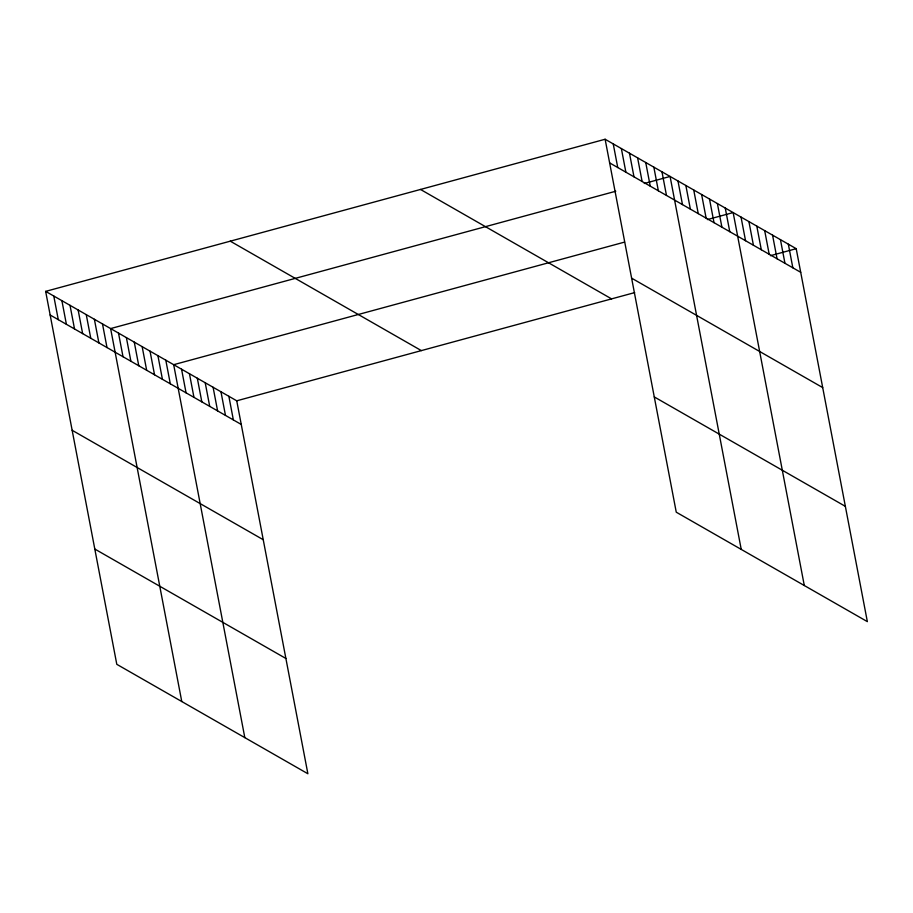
<?xml version="1.0" encoding="UTF-8"?>
<svg xmlns="http://www.w3.org/2000/svg" width="913" height="913" viewBox="0 0 913 913"><rect width="100%" height="100%" fill="white"/><g stroke="black" fill="none" stroke-linecap="round" stroke-linejoin="round"><path stroke-width="1.37" d="M45.65 291.373L236.741 400.807L307.875 773.745L116.796 664.322L45.65 291.373L605.125 139.255L796.204 248.678L867.35 621.627L676.259 512.193L605.125 139.255M615.784 191.228L110.621 328.577L181.767 701.526M644.293 183.467L670.085 176.46L741.23 549.398M624.549 242.105L173.675 364.698L244.821 737.636M707.358 219.588L733.15 212.569L804.296 585.518M236.741 400.807L634.661 292.605M770.412 255.697L796.204 248.678M609.633 162.891L800.712 272.314M631.613 278.157L822.704 387.591M420.494 189.448L611.584 298.882M654.279 396.927L845.358 506.35M230.27 241.169L421.361 350.603M50.158 315.008L241.249 424.442M72.15 430.285L263.229 539.709M94.804 549.044L285.895 658.478M788.33 244.17L792.838 267.806M780.444 239.651L784.952 263.286M772.558 235.143L777.066 258.778M764.683 230.624L769.191 254.259M756.797 226.116L761.305 249.751M748.911 221.597L753.419 245.232M741.036 217.089L745.544 240.724M725.264 208.061L729.772 231.685M717.39 203.542L721.898 227.177M709.504 199.034L714.012 222.658M701.618 194.515L706.126 218.15M693.732 189.995L698.251 213.631M685.857 185.487L690.365 209.123M677.971 180.968L682.479 204.603M661.971 171.804L666.479 195.439M653.845 167.159L658.353 190.794M645.731 162.503L650.239 186.138M637.605 157.858L642.113 181.493M629.479 153.201L633.987 176.837M621.365 148.557L625.873 172.192M613.239 143.9L617.747 167.536M228.855 396.288L233.363 419.923M220.969 391.78L225.477 415.415M213.094 387.26L217.602 410.896M205.208 382.752L209.716 406.388M197.322 378.233L201.83 401.868M189.448 373.725L193.955 397.36M181.561 369.206L186.069 392.841M165.801 360.179L170.309 383.814M157.915 355.671L162.423 379.294M150.029 351.151L154.537 374.786M142.154 346.643L146.662 370.267M134.268 342.124L138.776 365.759M126.382 337.605L130.89 361.24M118.507 333.097L123.015 356.732M102.496 323.932L107.004 347.568M94.381 319.276L98.889 342.911M86.256 314.631L90.764 338.267M78.13 309.975L82.638 333.61M70.016 305.33L74.524 328.965M61.89 300.674L66.398 324.309M53.776 296.029L58.284 319.664"/></g></svg>
